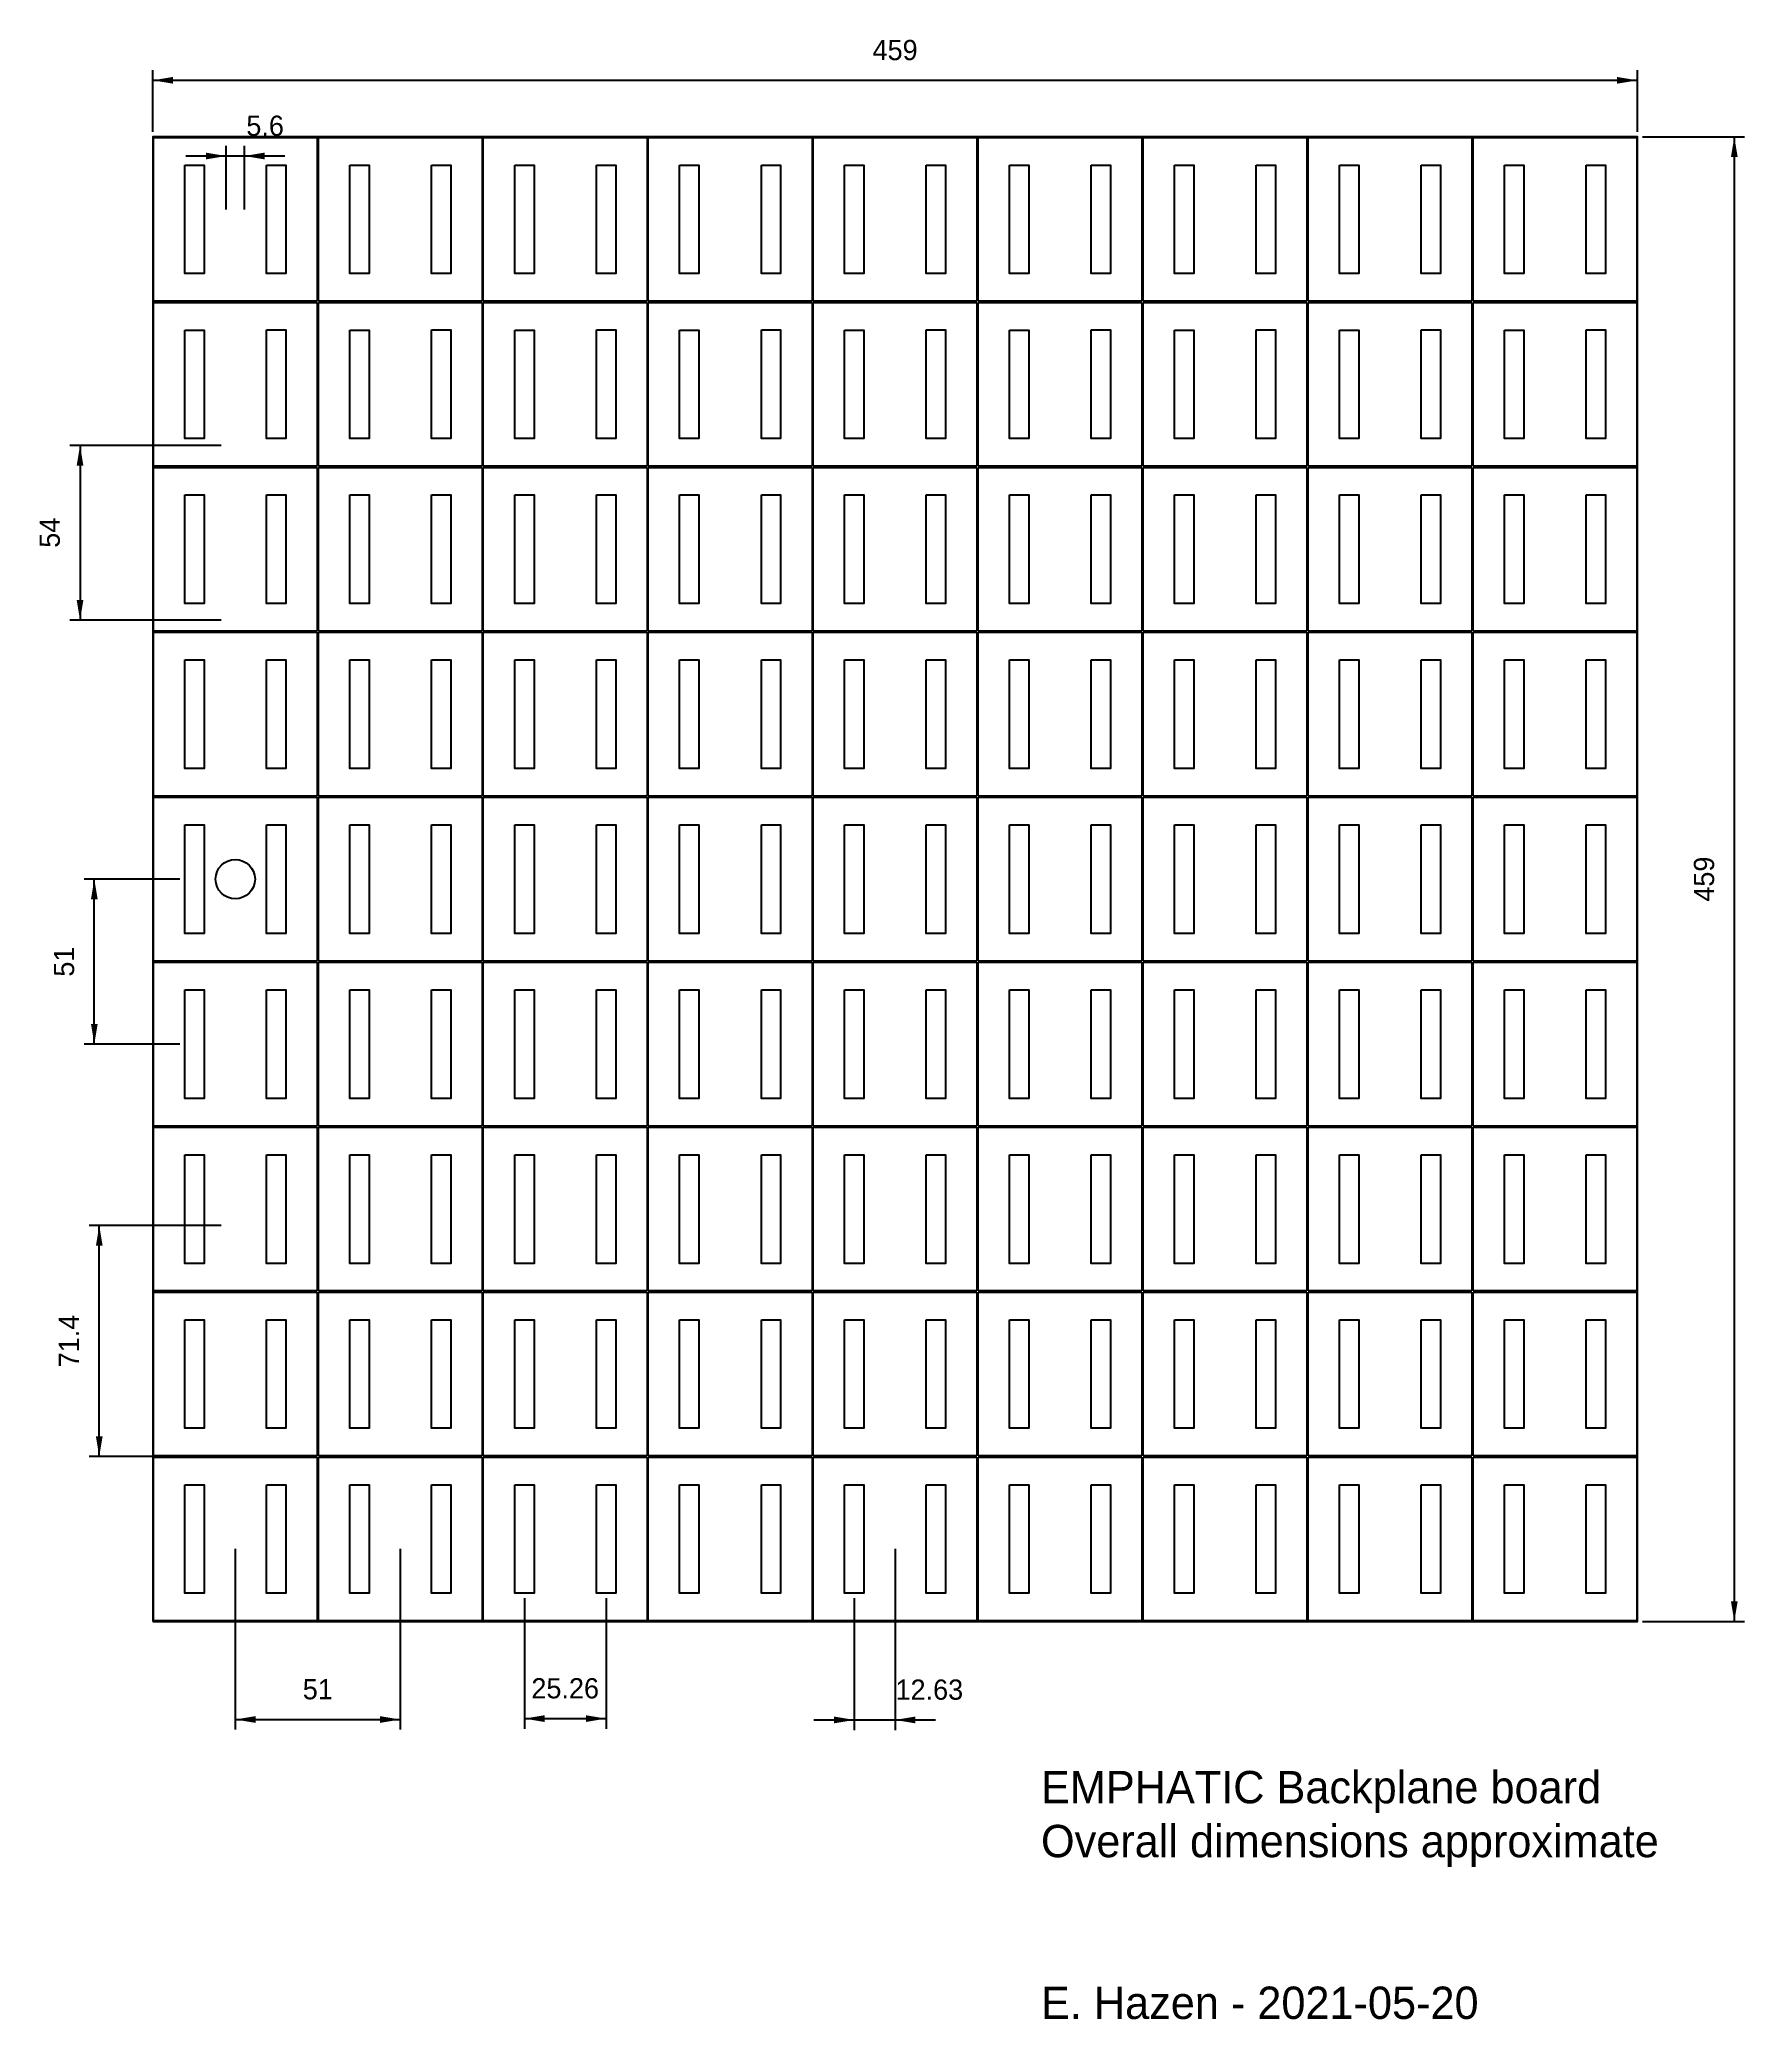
# Model space of a CAD drawing. Extents: x -35 to 492, y -123 to 489.
import ezdxf
from ezdxf.enums import TextEntityAlignment as Align

# ---------------------------------------------------------------- set-up
doc = ezdxf.new("R2010")
doc.units = 0
doc.layers.get('0').update_dxf_attribs({"linetype": 'CONTINUOUS'})
doc.layers.add('DIMS', color=5, linetype='CONTINUOUS')
doc.layers.add('SIPMB', color=96, linetype='CONTINUOUS')
doc.styles.add('AMIRI-REGULAR', font='AMIRI-REGULAR')

# ---------------------------------------------------------------- blocks, each defined once
blk = doc.blocks.new('*D1')
at = {"layer": 'DIMS', "color": 0, "linetype": 'BYBLOCK'}
for p, q in [((0, 460.56), (0, 479.59)), ((459, 460.56), (459, 479.59)), ((0, 476.47), (459, 476.47))]:
    blk.add_line(p, q, dxfattribs=at)
for points in [[(0, 476.47), (6.25, 477.51), (6.25, 475.43)], [(459, 476.47), (452.75, 475.43), (452.75, 477.51)]]:
    blk.add_solid(points, dxfattribs=at)
at = {"layer": 'DIMS', "color": 0, "linetype": 'CONTINUOUS'}
blk.add_text('459', height=6.25, dxfattribs=at).set_placement((229.5, 485.84), align=Align.MIDDLE_CENTER)
blk = doc.blocks.new('*D2')
at = {"layer": 'DIMS', "color": 0, "linetype": 'BYBLOCK'}
for p, q in [((460.56, 459), (492.09, 459)), ((488.97, 459), (488.97, 0)), ((460.56, 0), (492.09, 0))]:
    blk.add_line(p, q, dxfattribs=at)
for points in [[(488.97, 459), (490.01, 452.75), (487.93, 452.75)], [(488.97, 0), (487.93, 6.25), (490.01, 6.25)]]:
    blk.add_solid(points, dxfattribs=at)
at = {"layer": 'DIMS', "color": 0, "linetype": 'CONTINUOUS'}
blk.add_text('459', height=6.25, rotation=90, dxfattribs=at).set_placement((479.59, 229.5), align=Align.MIDDLE_CENTER)
blk = doc.blocks.new('*D3')
at = {"layer": 'DIMS', "color": 0, "linetype": 'BYBLOCK'}
for p, q in [((25.5, 22.44), (25.5, -33.44)), ((76.5, 22.44), (76.5, -33.44)), ((25.5, -30.31), (76.5, -30.31))]:
    blk.add_line(p, q, dxfattribs=at)
for points in [[(25.5, -30.31), (31.75, -29.27), (31.75, -31.35)], [(76.5, -30.31), (70.25, -31.35), (70.25, -29.27)]]:
    blk.add_solid(points, dxfattribs=at)
at = {"layer": 'DIMS', "color": 0, "linetype": 'CONTINUOUS'}
blk.add_text('51', height=6.25, dxfattribs=at).set_placement((51, -20.94), align=Align.MIDDLE_CENTER)
blk = doc.blocks.new('*D4')
at = {"layer": 'DIMS', "color": 0, "linetype": 'BYBLOCK'}
for p, q in [((21.14, 122.4), (-19.69, 122.4)), ((-16.56, 51), (-16.56, 122.4)), ((21.14, 51), (-19.69, 51))]:
    blk.add_line(p, q, dxfattribs=at)
for points in [[(-16.56, 122.4), (-15.52, 116.15), (-17.6, 116.15)], [(-16.56, 51), (-17.6, 57.25), (-15.52, 57.25)]]:
    blk.add_solid(points, dxfattribs=at)
at = {"layer": 'DIMS', "color": 0, "linetype": 'CONTINUOUS'}
blk.add_text('71.4', height=6.25, rotation=90, dxfattribs=at).set_placement((-25.94, 86.7), align=Align.MIDDLE_CENTER)
blk = doc.blocks.new('*D5')
at = {"layer": 'DIMS', "color": 0, "linetype": 'BYBLOCK'}
for p, q in [((8.32, 229.5), (-21.21, 229.5)), ((-18.09, 178.5), (-18.09, 229.5)), ((8.32, 178.5), (-21.21, 178.5))]:
    blk.add_line(p, q, dxfattribs=at)
for points in [[(-18.09, 229.5), (-17.05, 223.25), (-19.13, 223.25)], [(-18.09, 178.5), (-19.13, 184.75), (-17.05, 184.75)]]:
    blk.add_solid(points, dxfattribs=at)
at = {"layer": 'DIMS', "color": 0, "linetype": 'CONTINUOUS'}
blk.add_text('51', height=6.25, rotation=90, dxfattribs=at).set_placement((-27.46, 204), align=Align.MIDDLE_CENTER)
blk = doc.blocks.new('*D6')
at = {"layer": 'DIMS', "color": 0, "linetype": 'BYBLOCK'}
for p, q in [((114.87, 7.16), (114.87, -33.15)), ((140.13, 7.16), (140.13, -33.15)), ((114.87, -30.03), (140.13, -30.03))]:
    blk.add_line(p, q, dxfattribs=at)
for points in [[(114.87, -30.03), (121.12, -28.99), (121.12, -31.07)], [(140.13, -30.03), (133.88, -31.07), (133.88, -28.99)]]:
    blk.add_solid(points, dxfattribs=at)
at = {"layer": 'DIMS', "color": 0, "linetype": 'CONTINUOUS'}
blk.add_text('25.26', height=6.25, dxfattribs=at).set_placement((127.5, -20.65), align=Align.MIDDLE_CENTER)
blk = doc.blocks.new('*D7')
at = {"layer": 'DIMS', "color": 0, "linetype": 'BYBLOCK'}
for p, q in [((229.5, 22.44), (229.5, -33.56)), ((216.87, 7.16), (216.87, -33.56)), ((204.37, -30.44), (242, -30.44))]:
    blk.add_line(p, q, dxfattribs=at)
for points in [[(216.87, -30.44), (210.62, -31.48), (210.62, -29.4)], [(229.5, -30.44), (235.75, -29.4), (235.75, -31.48)]]:
    blk.add_solid(points, dxfattribs=at)
at = {"layer": 'DIMS', "color": 0, "linetype": 'CONTINUOUS'}
blk.add_text('12.63', height=6.25, dxfattribs=at).set_placement((240.09, -21.06), align=Align.MIDDLE_CENTER)
blk = doc.blocks.new('*D8')
at = {"layer": 'DIMS', "color": 0, "linetype": 'BYBLOCK'}
for p, q in [((21.14, 363.6), (-25.64, 363.6)), ((-22.51, 363.6), (-22.51, 309.6)), ((21.14, 309.6), (-25.64, 309.6))]:
    blk.add_line(p, q, dxfattribs=at)
for points in [[(-22.51, 363.6), (-21.47, 357.35), (-23.55, 357.35)], [(-22.51, 309.6), (-23.55, 315.85), (-21.47, 315.85)]]:
    blk.add_solid(points, dxfattribs=at)
at = {"layer": 'DIMS', "color": 0, "linetype": 'CONTINUOUS'}
blk.add_text('54', height=6.25, rotation=90, dxfattribs=at).set_placement((-31.89, 336.6), align=Align.MIDDLE_CENTER)
blk = doc.blocks.new('*D9')
at = {"layer": 'DIMS', "color": 0, "linetype": 'BYBLOCK'}
for p, q in [((40.8, 453.07), (10.2, 453.07)), ((22.7, 436.56), (22.7, 456.19)), ((28.3, 436.56), (28.3, 456.19))]:
    blk.add_line(p, q, dxfattribs=at)
for points in [[(22.7, 453.07), (16.45, 452.03), (16.45, 454.11)], [(28.3, 453.07), (34.55, 454.11), (34.55, 452.03)]]:
    blk.add_solid(points, dxfattribs=at)
at = {"layer": 'DIMS', "color": 0, "linetype": 'CONTINUOUS'}
blk.add_text('5.6', height=6.25, rotation=360, dxfattribs=at).set_placement((34.72, 462.44), align=Align.MIDDLE_CENTER)

msp = doc.modelspace()

# ---------------------------------------------------------------- linework, layer by layer
msp.add_lwpolyline([(0, 0), (459, 0), (459, 459), (0, 459)], close=True)
at = {"layer": 'SIPMB', "linetype": 'CONTINUOUS'}
for p, q in [((0.18, 408.18), (0.18, 458.82)), ((0.18, 458.82), (50.82, 458.82)), ((50.82, 458.82), (50.82, 408.18)), ((51.18, 408.18), (51.18, 458.82)), ((51.18, 458.82), (101.82, 458.82)), ((101.82, 458.82), (101.82, 408.18)), ((102.18, 408.18), (102.18, 458.82)), ((102.18, 458.82), (152.82, 458.82)), ((152.82, 458.82), (152.82, 408.18)), ((153.18, 408.18), (153.18, 458.82)), ((153.18, 458.82), (203.82, 458.82)), ((203.82, 458.82), (203.82, 408.18)), ((204.18, 408.18), (204.18, 458.82)), ((204.18, 458.82), (254.82, 458.82)), ((254.82, 458.82), (254.82, 408.18)), ((255.18, 408.18), (255.18, 458.82)), ((255.18, 458.82), (305.82, 458.82)), ((305.82, 458.82), (305.82, 408.18)), ((306.18, 408.18), (306.18, 458.82)), ((306.18, 458.82), (356.82, 458.82)), ((356.82, 458.82), (356.82, 408.18)), ((357.18, 408.18), (357.18, 458.82)), ((357.18, 458.82), (407.82, 458.82)), ((407.82, 458.82), (407.82, 408.18)), ((408.18, 408.18), (408.18, 458.82)), ((408.18, 458.82), (458.82, 458.82)), ((458.82, 458.82), (458.82, 408.18)), ((50.82, 408.18), (0.18, 408.18)), ((0.18, 357.18), (0.18, 407.82)), ((0.18, 407.82), (50.82, 407.82)), ((50.82, 407.82), (50.82, 357.18)), ((101.82, 408.18), (51.18, 408.18)), ((51.18, 357.18), (51.18, 407.82)), ((51.18, 407.82), (101.82, 407.82)), ((101.82, 407.82), (101.82, 357.18)), ((152.82, 408.18), (102.18, 408.18)), ((102.18, 357.18), (102.18, 407.82)), ((102.18, 407.82), (152.82, 407.82)), ((152.82, 407.82), (152.82, 357.18)), ((203.82, 408.18), (153.18, 408.18)), ((153.18, 357.18), (153.18, 407.82)), ((153.18, 407.82), (203.82, 407.82)), ((203.82, 407.82), (203.82, 357.18)), ((254.82, 408.18), (204.18, 408.18)), ((204.18, 357.18), (204.18, 407.82)), ((204.18, 407.82), (254.82, 407.82)), ((254.82, 407.82), (254.82, 357.18)), ((305.82, 408.18), (255.18, 408.18)), ((255.18, 357.18), (255.18, 407.82)), ((255.18, 407.82), (305.82, 407.82)), ((305.82, 407.82), (305.82, 357.18)), ((356.82, 408.18), (306.18, 408.18)), ((306.18, 357.18), (306.18, 407.82)), ((306.18, 407.82), (356.82, 407.82)), ((356.82, 407.82), (356.82, 357.18)), ((407.82, 408.18), (357.18, 408.18)), ((357.18, 357.18), (357.18, 407.82)), ((357.18, 407.82), (407.82, 407.82)), ((407.82, 407.82), (407.82, 357.18)), ((458.82, 408.18), (408.18, 408.18)), ((408.18, 357.18), (408.18, 407.82)), ((408.18, 407.82), (458.82, 407.82)), ((458.82, 407.82), (458.82, 357.18)), ((50.82, 357.18), (0.18, 357.18)), ((0.18, 306.18), (0.18, 356.82)), ((0.18, 356.82), (50.82, 356.82)), ((50.82, 356.82), (50.82, 306.18)), ((101.82, 357.18), (51.18, 357.18)), ((51.18, 306.18), (51.18, 356.82)), ((51.18, 356.82), (101.82, 356.82)), ((101.82, 356.82), (101.82, 306.18)), ((152.82, 357.18), (102.18, 357.18)), ((102.18, 306.18), (102.18, 356.82)), ((102.18, 356.82), (152.82, 356.82)), ((152.82, 356.82), (152.82, 306.18)), ((203.82, 357.18), (153.18, 357.18)), ((153.18, 306.18), (153.18, 356.82)), ((153.18, 356.82), (203.82, 356.82)), ((203.82, 356.82), (203.82, 306.18)), ((254.82, 357.18), (204.18, 357.18)), ((204.18, 306.18), (204.18, 356.82)), ((204.18, 356.82), (254.82, 356.82)), ((254.82, 356.82), (254.82, 306.18)), ((305.82, 357.18), (255.18, 357.18)), ((255.18, 306.18), (255.18, 356.82)), ((255.18, 356.82), (305.82, 356.82)), ((305.82, 356.82), (305.82, 306.18)), ((356.82, 357.18), (306.18, 357.18)), ((306.18, 306.18), (306.18, 356.82)), ((306.18, 356.82), (356.82, 356.82)), ((356.82, 356.82), (356.82, 306.18)), ((407.82, 357.18), (357.18, 357.18)), ((357.18, 306.18), (357.18, 356.82)), ((357.18, 356.82), (407.82, 356.82)), ((407.82, 356.82), (407.82, 306.18)), ((458.82, 357.18), (408.18, 357.18)), ((408.18, 306.18), (408.18, 356.82)), ((408.18, 356.82), (458.82, 356.82)), ((458.82, 356.82), (458.82, 306.18)), ((50.82, 306.18), (0.18, 306.18)), ((101.82, 306.18), (51.18, 306.18)), ((152.82, 306.18), (102.18, 306.18)), ((203.82, 306.18), (153.18, 306.18)), ((254.82, 306.18), (204.18, 306.18)), ((305.82, 306.18), (255.18, 306.18)), ((356.82, 306.18), (306.18, 306.18)), ((407.82, 306.18), (357.18, 306.18)), ((458.82, 306.18), (408.18, 306.18)), ((0.18, 255.18), (0.18, 305.82)), ((0.18, 305.82), (50.82, 305.82)), ((50.82, 305.82), (50.82, 255.18)), ((51.18, 255.18), (51.18, 305.82)), ((51.18, 305.82), (101.82, 305.82)), ((101.82, 305.82), (101.82, 255.18)), ((102.18, 255.18), (102.18, 305.82)), ((102.18, 305.82), (152.82, 305.82)), ((152.82, 305.82), (152.82, 255.18)), ((153.18, 255.18), (153.18, 305.82)), ((153.18, 305.82), (203.82, 305.82)), ((203.82, 305.82), (203.82, 255.18)), ((204.18, 255.18), (204.18, 305.82)), ((204.18, 305.82), (254.82, 305.82)), ((254.82, 305.82), (254.82, 255.18)), ((255.18, 255.18), (255.18, 305.82)), ((255.18, 305.82), (305.82, 305.82)), ((305.82, 305.82), (305.82, 255.18)), ((306.18, 255.18), (306.18, 305.82)), ((306.18, 305.82), (356.82, 305.82)), ((356.82, 305.82), (356.82, 255.18)), ((357.18, 255.18), (357.18, 305.82)), ((357.18, 305.82), (407.82, 305.82)), ((407.82, 305.82), (407.82, 255.18)), ((408.18, 255.18), (408.18, 305.82)), ((408.18, 305.82), (458.82, 305.82)), ((458.82, 305.82), (458.82, 255.18)), ((50.82, 255.18), (0.18, 255.18)), ((0.18, 204.18), (0.18, 254.82)), ((0.18, 254.82), (50.82, 254.82)), ((50.82, 254.82), (50.82, 204.18)), ((101.82, 255.18), (51.18, 255.18)), ((51.18, 204.18), (51.18, 254.82)), ((51.18, 254.82), (101.82, 254.82)), ((101.82, 254.82), (101.82, 204.18)), ((152.82, 255.18), (102.18, 255.18)), ((102.18, 204.18), (102.18, 254.82)), ((102.18, 254.82), (152.82, 254.82)), ((152.82, 254.82), (152.82, 204.18)), ((203.82, 255.18), (153.18, 255.18)), ((153.18, 204.18), (153.18, 254.82)), ((153.18, 254.82), (203.82, 254.82)), ((203.82, 254.82), (203.82, 204.18)), ((254.82, 255.18), (204.18, 255.18)), ((204.18, 204.18), (204.18, 254.82)), ((204.18, 254.82), (254.82, 254.82)), ((254.82, 254.82), (254.82, 204.18)), ((305.82, 255.18), (255.18, 255.18)), ((255.18, 204.18), (255.18, 254.82)), ((255.18, 254.82), (305.82, 254.82)), ((305.82, 254.82), (305.82, 204.18)), ((356.82, 255.18), (306.18, 255.18)), ((306.18, 204.18), (306.18, 254.82)), ((306.18, 254.82), (356.82, 254.82)), ((356.82, 254.82), (356.82, 204.18)), ((407.82, 255.18), (357.18, 255.18)), ((357.18, 204.18), (357.18, 254.82)), ((357.18, 254.82), (407.82, 254.82)), ((407.82, 254.82), (407.82, 204.18)), ((458.82, 255.18), (408.18, 255.18)), ((408.18, 204.18), (408.18, 254.82)), ((408.18, 254.82), (458.82, 254.82)), ((458.82, 254.82), (458.82, 204.18)), ((50.82, 204.18), (0.18, 204.18)), ((0.18, 153.18), (0.18, 203.82)), ((0.18, 203.82), (50.82, 203.82)), ((50.82, 203.82), (50.82, 153.18)), ((101.82, 204.18), (51.18, 204.18)), ((51.18, 153.18), (51.18, 203.82)), ((51.18, 203.82), (101.82, 203.82)), ((101.82, 203.82), (101.82, 153.18)), ((152.82, 204.18), (102.18, 204.18)), ((102.18, 153.18), (102.18, 203.82)), ((102.18, 203.82), (152.82, 203.82)), ((152.82, 203.82), (152.82, 153.18)), ((203.82, 204.18), (153.18, 204.18)), ((153.18, 153.18), (153.18, 203.82)), ((153.18, 203.82), (203.82, 203.82)), ((203.82, 203.82), (203.82, 153.18)), ((254.82, 204.18), (204.18, 204.18)), ((204.18, 153.18), (204.18, 203.82)), ((204.18, 203.82), (254.82, 203.82)), ((254.82, 203.82), (254.82, 153.18)), ((305.82, 204.18), (255.18, 204.18)), ((255.18, 153.18), (255.18, 203.82)), ((255.18, 203.82), (305.82, 203.82)), ((305.82, 203.82), (305.82, 153.18)), ((356.82, 204.18), (306.18, 204.18)), ((306.18, 153.18), (306.18, 203.82)), ((306.18, 203.82), (356.82, 203.82)), ((356.82, 203.82), (356.82, 153.18)), ((407.82, 204.18), (357.18, 204.18)), ((357.18, 153.18), (357.18, 203.82)), ((357.18, 203.82), (407.82, 203.82)), ((407.82, 203.82), (407.82, 153.18)), ((458.82, 204.18), (408.18, 204.18)), ((408.18, 153.18), (408.18, 203.82)), ((408.18, 203.82), (458.82, 203.82)), ((458.82, 203.82), (458.82, 153.18)), ((50.82, 153.18), (0.18, 153.18)), ((101.82, 153.18), (51.18, 153.18)), ((152.82, 153.18), (102.18, 153.18)), ((203.82, 153.18), (153.18, 153.18)), ((254.82, 153.18), (204.18, 153.18)), ((305.82, 153.18), (255.18, 153.18)), ((356.82, 153.18), (306.18, 153.18)), ((407.82, 153.18), (357.18, 153.18)), ((458.82, 153.18), (408.18, 153.18)), ((0.18, 102.18), (0.18, 152.82)), ((0.18, 152.82), (50.82, 152.82)), ((50.82, 152.82), (50.82, 102.18)), ((51.18, 102.18), (51.18, 152.82)), ((51.18, 152.82), (101.82, 152.82)), ((101.82, 152.82), (101.82, 102.18)), ((102.18, 102.18), (102.18, 152.82)), ((102.18, 152.82), (152.82, 152.82)), ((152.82, 152.82), (152.82, 102.18)), ((153.18, 102.18), (153.18, 152.82)), ((153.18, 152.82), (203.82, 152.82)), ((203.82, 152.82), (203.82, 102.18)), ((204.18, 102.18), (204.18, 152.82)), ((204.18, 152.82), (254.82, 152.82)), ((254.82, 152.82), (254.82, 102.18)), ((255.18, 102.18), (255.18, 152.82)), ((255.18, 152.82), (305.82, 152.82)), ((305.82, 152.82), (305.82, 102.18)), ((306.18, 102.18), (306.18, 152.82)), ((306.18, 152.82), (356.82, 152.82)), ((356.82, 152.82), (356.82, 102.18)), ((357.18, 102.18), (357.18, 152.82)), ((357.18, 152.82), (407.82, 152.82)), ((407.82, 152.82), (407.82, 102.18)), ((408.18, 102.18), (408.18, 152.82)), ((408.18, 152.82), (458.82, 152.82)), ((458.82, 152.82), (458.82, 102.18)), ((50.82, 102.18), (0.18, 102.18)), ((0.18, 51.18), (0.18, 101.82)), ((0.18, 101.82), (50.82, 101.82)), ((50.82, 101.82), (50.82, 51.18)), ((101.82, 102.18), (51.18, 102.18)), ((51.18, 51.18), (51.18, 101.82)), ((51.18, 101.82), (101.82, 101.82)), ((101.82, 101.82), (101.82, 51.18)), ((152.82, 102.18), (102.18, 102.18)), ((102.18, 51.18), (102.18, 101.82)), ((102.18, 101.82), (152.82, 101.82)), ((152.82, 101.82), (152.82, 51.18)), ((203.82, 102.18), (153.18, 102.18)), ((153.18, 51.18), (153.18, 101.82)), ((153.18, 101.82), (203.82, 101.82)), ((203.82, 101.82), (203.82, 51.18)), ((254.82, 102.18), (204.18, 102.18)), ((204.18, 51.18), (204.18, 101.82)), ((204.18, 101.82), (254.82, 101.82)), ((254.82, 101.82), (254.82, 51.18)), ((305.82, 102.18), (255.18, 102.18)), ((255.18, 51.18), (255.18, 101.82)), ((255.18, 101.82), (305.82, 101.82)), ((305.82, 101.82), (305.82, 51.18)), ((356.82, 102.18), (306.18, 102.18)), ((306.18, 51.18), (306.18, 101.82)), ((306.18, 101.82), (356.82, 101.82)), ((356.82, 101.82), (356.82, 51.18)), ((407.82, 102.18), (357.18, 102.18)), ((357.18, 51.18), (357.18, 101.82)), ((357.18, 101.82), (407.82, 101.82)), ((407.82, 101.82), (407.82, 51.18)), ((458.82, 102.18), (408.18, 102.18)), ((408.18, 51.18), (408.18, 101.82)), ((408.18, 101.82), (458.82, 101.82)), ((458.82, 101.82), (458.82, 51.18)), ((50.82, 51.18), (0.18, 51.18)), ((0.18, 0.18), (0.18, 50.82)), ((0.18, 50.82), (50.82, 50.82)), ((50.82, 50.82), (50.82, 0.18)), ((101.82, 51.18), (51.18, 51.18)), ((51.18, 0.18), (51.18, 50.82)), ((51.18, 50.82), (101.82, 50.82)), ((101.82, 50.82), (101.82, 0.18)), ((152.82, 51.18), (102.18, 51.18)), ((102.18, 0.18), (102.18, 50.82)), ((102.18, 50.82), (152.82, 50.82)), ((152.82, 50.82), (152.82, 0.18)), ((203.82, 51.18), (153.18, 51.18)), ((153.18, 0.18), (153.18, 50.82)), ((153.18, 50.82), (203.82, 50.82)), ((203.82, 50.82), (203.82, 0.18)), ((254.82, 51.18), (204.18, 51.18)), ((204.18, 0.18), (204.18, 50.82)), ((204.18, 50.82), (254.82, 50.82)), ((254.82, 50.82), (254.82, 0.18)), ((305.82, 51.18), (255.18, 51.18)), ((255.18, 0.18), (255.18, 50.82)), ((255.18, 50.82), (305.82, 50.82)), ((305.82, 50.82), (305.82, 0.18)), ((356.82, 51.18), (306.18, 51.18)), ((306.18, 0.18), (306.18, 50.82)), ((306.18, 50.82), (356.82, 50.82)), ((356.82, 50.82), (356.82, 0.18)), ((407.82, 51.18), (357.18, 51.18)), ((357.18, 0.18), (357.18, 50.82)), ((357.18, 50.82), (407.82, 50.82)), ((407.82, 50.82), (407.82, 0.18)), ((458.82, 51.18), (408.18, 51.18)), ((408.18, 0.18), (408.18, 50.82)), ((408.18, 50.82), (458.82, 50.82)), ((458.82, 50.82), (458.82, 0.18)), ((50.82, 0.18), (0.18, 0.18)), ((101.82, 0.18), (51.18, 0.18)), ((152.82, 0.18), (102.18, 0.18)), ((203.82, 0.18), (153.18, 0.18)), ((254.82, 0.18), (204.18, 0.18)), ((305.82, 0.18), (255.18, 0.18)), ((356.82, 0.18), (306.18, 0.18)), ((407.82, 0.18), (357.18, 0.18)), ((458.82, 0.18), (408.18, 0.18))]:
    msp.add_line(p, q, dxfattribs=at)
at = {"layer": 'SIPMB'}
for points in [[(9.886, 450.2767), (15.855, 450.2767), (15.855, 416.718), (9.886, 416.718)], [(35.145, 450.282), (41.114, 450.282), (41.114, 416.723), (35.145, 416.723)], [(60.886, 450.2767), (66.855, 450.2767), (66.855, 416.718), (60.886, 416.718)], [(86.145, 450.282), (92.114, 450.282), (92.114, 416.723), (86.145, 416.723)], [(111.886, 450.2767), (117.855, 450.2767), (117.855, 416.718), (111.886, 416.718)], [(137.145, 450.282), (143.114, 450.282), (143.114, 416.723), (137.145, 416.723)], [(162.886, 450.2767), (168.855, 450.2767), (168.855, 416.718), (162.886, 416.718)], [(188.145, 450.282), (194.114, 450.282), (194.114, 416.723), (188.145, 416.723)], [(213.886, 450.2767), (219.855, 450.2767), (219.855, 416.718), (213.886, 416.718)], [(239.145, 450.282), (245.114, 450.282), (245.114, 416.723), (239.145, 416.723)], [(264.886, 450.2767), (270.855, 450.2767), (270.855, 416.718), (264.886, 416.718)], [(290.145, 450.282), (296.114, 450.282), (296.114, 416.723), (290.145, 416.723)], [(315.886, 450.2767), (321.855, 450.2767), (321.855, 416.718), (315.886, 416.718)], [(341.145, 450.282), (347.114, 450.282), (347.114, 416.723), (341.145, 416.723)], [(366.886, 450.2767), (372.855, 450.2767), (372.855, 416.718), (366.886, 416.718)], [(392.145, 450.282), (398.114, 450.282), (398.114, 416.723), (392.145, 416.723)], [(417.886, 450.2767), (423.855, 450.2767), (423.855, 416.718), (417.886, 416.718)], [(443.145, 450.282), (449.114, 450.282), (449.114, 416.723), (443.145, 416.723)], [(9.886, 399.2767), (15.855, 399.2767), (15.855, 365.718), (9.886, 365.718)], [(35.145, 399.282), (41.114, 399.282), (41.114, 365.723), (35.145, 365.723)], [(60.886, 399.2767), (66.855, 399.2767), (66.855, 365.718), (60.886, 365.718)], [(86.145, 399.282), (92.114, 399.282), (92.114, 365.723), (86.145, 365.723)], [(111.886, 399.2767), (117.855, 399.2767), (117.855, 365.718), (111.886, 365.718)], [(137.145, 399.282), (143.114, 399.282), (143.114, 365.723), (137.145, 365.723)], [(162.886, 399.2767), (168.855, 399.2767), (168.855, 365.718), (162.886, 365.718)], [(188.145, 399.282), (194.114, 399.282), (194.114, 365.723), (188.145, 365.723)], [(213.886, 399.2767), (219.855, 399.2767), (219.855, 365.718), (213.886, 365.718)], [(239.145, 399.282), (245.114, 399.282), (245.114, 365.723), (239.145, 365.723)], [(264.886, 399.2767), (270.855, 399.2767), (270.855, 365.718), (264.886, 365.718)], [(290.145, 399.282), (296.114, 399.282), (296.114, 365.723), (290.145, 365.723)], [(315.886, 399.2767), (321.855, 399.2767), (321.855, 365.718), (315.886, 365.718)], [(341.145, 399.282), (347.114, 399.282), (347.114, 365.723), (341.145, 365.723)], [(366.886, 399.2767), (372.855, 399.2767), (372.855, 365.718), (366.886, 365.718)], [(392.145, 399.282), (398.114, 399.282), (398.114, 365.723), (392.145, 365.723)], [(417.886, 399.2767), (423.855, 399.2767), (423.855, 365.718), (417.886, 365.718)], [(443.145, 399.282), (449.114, 399.282), (449.114, 365.723), (443.145, 365.723)], [(9.886, 348.2767), (15.855, 348.2767), (15.855, 314.718), (9.886, 314.718)], [(35.145, 348.282), (41.114, 348.282), (41.114, 314.723), (35.145, 314.723)], [(60.886, 348.2767), (66.855, 348.2767), (66.855, 314.718), (60.886, 314.718)], [(86.145, 348.282), (92.114, 348.282), (92.114, 314.723), (86.145, 314.723)], [(111.886, 348.2767), (117.855, 348.2767), (117.855, 314.718), (111.886, 314.718)], [(137.145, 348.282), (143.114, 348.282), (143.114, 314.723), (137.145, 314.723)], [(162.886, 348.2767), (168.855, 348.2767), (168.855, 314.718), (162.886, 314.718)], [(188.145, 348.282), (194.114, 348.282), (194.114, 314.723), (188.145, 314.723)], [(213.886, 348.2767), (219.855, 348.2767), (219.855, 314.718), (213.886, 314.718)], [(239.145, 348.282), (245.114, 348.282), (245.114, 314.723), (239.145, 314.723)], [(264.886, 348.2767), (270.855, 348.2767), (270.855, 314.718), (264.886, 314.718)], [(290.145, 348.282), (296.114, 348.282), (296.114, 314.723), (290.145, 314.723)], [(315.886, 348.2767), (321.855, 348.2767), (321.855, 314.718), (315.886, 314.718)], [(341.145, 348.282), (347.114, 348.282), (347.114, 314.723), (341.145, 314.723)], [(366.886, 348.2767), (372.855, 348.2767), (372.855, 314.718), (366.886, 314.718)], [(392.145, 348.282), (398.114, 348.282), (398.114, 314.723), (392.145, 314.723)], [(417.886, 348.2767), (423.855, 348.2767), (423.855, 314.718), (417.886, 314.718)], [(443.145, 348.282), (449.114, 348.282), (449.114, 314.723), (443.145, 314.723)], [(9.886, 297.2767), (15.855, 297.2767), (15.855, 263.718), (9.886, 263.718)], [(35.145, 297.282), (41.114, 297.282), (41.114, 263.723), (35.145, 263.723)], [(60.886, 297.2767), (66.855, 297.2767), (66.855, 263.718), (60.886, 263.718)], [(86.145, 297.282), (92.114, 297.282), (92.114, 263.723), (86.145, 263.723)], [(111.886, 297.2767), (117.855, 297.2767), (117.855, 263.718), (111.886, 263.718)], [(137.145, 297.282), (143.114, 297.282), (143.114, 263.723), (137.145, 263.723)], [(162.886, 297.2767), (168.855, 297.2767), (168.855, 263.718), (162.886, 263.718)], [(188.145, 297.282), (194.114, 297.282), (194.114, 263.723), (188.145, 263.723)], [(213.886, 297.2767), (219.855, 297.2767), (219.855, 263.718), (213.886, 263.718)], [(239.145, 297.282), (245.114, 297.282), (245.114, 263.723), (239.145, 263.723)], [(264.886, 297.2767), (270.855, 297.2767), (270.855, 263.718), (264.886, 263.718)], [(290.145, 297.282), (296.114, 297.282), (296.114, 263.723), (290.145, 263.723)], [(315.886, 297.2767), (321.855, 297.2767), (321.855, 263.718), (315.886, 263.718)], [(341.145, 297.282), (347.114, 297.282), (347.114, 263.723), (341.145, 263.723)], [(366.886, 297.2767), (372.855, 297.2767), (372.855, 263.718), (366.886, 263.718)], [(392.145, 297.282), (398.114, 297.282), (398.114, 263.723), (392.145, 263.723)], [(417.886, 297.2767), (423.855, 297.2767), (423.855, 263.718), (417.886, 263.718)], [(443.145, 297.282), (449.114, 297.282), (449.114, 263.723), (443.145, 263.723)], [(9.886, 246.2767), (15.855, 246.2767), (15.855, 212.718), (9.886, 212.718)], [(35.145, 246.282), (41.114, 246.282), (41.114, 212.723), (35.145, 212.723)], [(60.886, 246.2767), (66.855, 246.2767), (66.855, 212.718), (60.886, 212.718)], [(86.145, 246.282), (92.114, 246.282), (92.114, 212.723), (86.145, 212.723)], [(111.886, 246.2767), (117.855, 246.2767), (117.855, 212.718), (111.886, 212.718)], [(137.145, 246.282), (143.114, 246.282), (143.114, 212.723), (137.145, 212.723)], [(162.886, 246.2767), (168.855, 246.2767), (168.855, 212.718), (162.886, 212.718)], [(188.145, 246.282), (194.114, 246.282), (194.114, 212.723), (188.145, 212.723)], [(213.886, 246.2767), (219.855, 246.2767), (219.855, 212.718), (213.886, 212.718)], [(239.145, 246.282), (245.114, 246.282), (245.114, 212.723), (239.145, 212.723)], [(264.886, 246.2767), (270.855, 246.2767), (270.855, 212.718), (264.886, 212.718)], [(290.145, 246.282), (296.114, 246.282), (296.114, 212.723), (290.145, 212.723)], [(315.886, 246.2767), (321.855, 246.2767), (321.855, 212.718), (315.886, 212.718)], [(341.145, 246.282), (347.114, 246.282), (347.114, 212.723), (341.145, 212.723)], [(366.886, 246.2767), (372.855, 246.2767), (372.855, 212.718), (366.886, 212.718)], [(392.145, 246.282), (398.114, 246.282), (398.114, 212.723), (392.145, 212.723)], [(417.886, 246.2767), (423.855, 246.2767), (423.855, 212.718), (417.886, 212.718)], [(443.145, 246.282), (449.114, 246.282), (449.114, 212.723), (443.145, 212.723)], [(9.886, 195.2767), (15.855, 195.2767), (15.855, 161.718), (9.886, 161.718)], [(35.145, 195.282), (41.114, 195.282), (41.114, 161.723), (35.145, 161.723)], [(60.886, 195.2767), (66.855, 195.2767), (66.855, 161.718), (60.886, 161.718)], [(86.145, 195.282), (92.114, 195.282), (92.114, 161.723), (86.145, 161.723)], [(111.886, 195.2767), (117.855, 195.2767), (117.855, 161.718), (111.886, 161.718)], [(137.145, 195.282), (143.114, 195.282), (143.114, 161.723), (137.145, 161.723)], [(162.886, 195.2767), (168.855, 195.2767), (168.855, 161.718), (162.886, 161.718)], [(188.145, 195.282), (194.114, 195.282), (194.114, 161.723), (188.145, 161.723)], [(213.886, 195.2767), (219.855, 195.2767), (219.855, 161.718), (213.886, 161.718)], [(239.145, 195.282), (245.114, 195.282), (245.114, 161.723), (239.145, 161.723)], [(264.886, 195.2767), (270.855, 195.2767), (270.855, 161.718), (264.886, 161.718)], [(290.145, 195.282), (296.114, 195.282), (296.114, 161.723), (290.145, 161.723)], [(315.886, 195.2767), (321.855, 195.2767), (321.855, 161.718), (315.886, 161.718)], [(341.145, 195.282), (347.114, 195.282), (347.114, 161.723), (341.145, 161.723)], [(366.886, 195.2767), (372.855, 195.2767), (372.855, 161.718), (366.886, 161.718)], [(392.145, 195.282), (398.114, 195.282), (398.114, 161.723), (392.145, 161.723)], [(417.886, 195.2767), (423.855, 195.2767), (423.855, 161.718), (417.886, 161.718)], [(443.145, 195.282), (449.114, 195.282), (449.114, 161.723), (443.145, 161.723)], [(9.886, 144.2767), (15.855, 144.2767), (15.855, 110.718), (9.886, 110.718)], [(35.145, 144.282), (41.114, 144.282), (41.114, 110.723), (35.145, 110.723)], [(60.886, 144.2767), (66.855, 144.2767), (66.855, 110.718), (60.886, 110.718)], [(86.145, 144.282), (92.114, 144.282), (92.114, 110.723), (86.145, 110.723)], [(111.886, 144.2767), (117.855, 144.2767), (117.855, 110.718), (111.886, 110.718)], [(137.145, 144.282), (143.114, 144.282), (143.114, 110.723), (137.145, 110.723)], [(162.886, 144.2767), (168.855, 144.2767), (168.855, 110.718), (162.886, 110.718)], [(188.145, 144.282), (194.114, 144.282), (194.114, 110.723), (188.145, 110.723)], [(213.886, 144.2767), (219.855, 144.2767), (219.855, 110.718), (213.886, 110.718)], [(239.145, 144.282), (245.114, 144.282), (245.114, 110.723), (239.145, 110.723)], [(264.886, 144.2767), (270.855, 144.2767), (270.855, 110.718), (264.886, 110.718)], [(290.145, 144.282), (296.114, 144.282), (296.114, 110.723), (290.145, 110.723)], [(315.886, 144.2767), (321.855, 144.2767), (321.855, 110.718), (315.886, 110.718)], [(341.145, 144.282), (347.114, 144.282), (347.114, 110.723), (341.145, 110.723)], [(366.886, 144.2767), (372.855, 144.2767), (372.855, 110.718), (366.886, 110.718)], [(392.145, 144.282), (398.114, 144.282), (398.114, 110.723), (392.145, 110.723)], [(417.886, 144.2767), (423.855, 144.2767), (423.855, 110.718), (417.886, 110.718)], [(443.145, 144.282), (449.114, 144.282), (449.114, 110.723), (443.145, 110.723)], [(9.886, 93.2767), (15.855, 93.2767), (15.855, 59.718), (9.886, 59.718)], [(35.145, 93.282), (41.114, 93.282), (41.114, 59.723), (35.145, 59.723)], [(60.886, 93.2767), (66.855, 93.2767), (66.855, 59.718), (60.886, 59.718)], [(86.145, 93.282), (92.114, 93.282), (92.114, 59.723), (86.145, 59.723)], [(111.886, 93.2767), (117.855, 93.2767), (117.855, 59.718), (111.886, 59.718)], [(137.145, 93.282), (143.114, 93.282), (143.114, 59.723), (137.145, 59.723)], [(162.886, 93.2767), (168.855, 93.2767), (168.855, 59.718), (162.886, 59.718)], [(188.145, 93.282), (194.114, 93.282), (194.114, 59.723), (188.145, 59.723)], [(213.886, 93.2767), (219.855, 93.2767), (219.855, 59.718), (213.886, 59.718)], [(239.145, 93.282), (245.114, 93.282), (245.114, 59.723), (239.145, 59.723)], [(264.886, 93.2767), (270.855, 93.2767), (270.855, 59.718), (264.886, 59.718)], [(290.145, 93.282), (296.114, 93.282), (296.114, 59.723), (290.145, 59.723)], [(315.886, 93.2767), (321.855, 93.2767), (321.855, 59.718), (315.886, 59.718)], [(341.145, 93.282), (347.114, 93.282), (347.114, 59.723), (341.145, 59.723)], [(366.886, 93.2767), (372.855, 93.2767), (372.855, 59.718), (366.886, 59.718)], [(392.145, 93.282), (398.114, 93.282), (398.114, 59.723), (392.145, 59.723)], [(417.886, 93.2767), (423.855, 93.2767), (423.855, 59.718), (417.886, 59.718)], [(443.145, 93.282), (449.114, 93.282), (449.114, 59.723), (443.145, 59.723)], [(9.886, 42.2767), (15.855, 42.2767), (15.855, 8.718), (9.886, 8.718)], [(35.145, 42.282), (41.114, 42.282), (41.114, 8.723), (35.145, 8.723)], [(60.886, 42.2767), (66.855, 42.2767), (66.855, 8.718), (60.886, 8.718)], [(86.145, 42.282), (92.114, 42.282), (92.114, 8.723), (86.145, 8.723)], [(111.886, 42.2767), (117.855, 42.2767), (117.855, 8.718), (111.886, 8.718)], [(137.145, 42.282), (143.114, 42.282), (143.114, 8.723), (137.145, 8.723)], [(162.886, 42.2767), (168.855, 42.2767), (168.855, 8.718), (162.886, 8.718)], [(188.145, 42.282), (194.114, 42.282), (194.114, 8.723), (188.145, 8.723)], [(213.886, 42.2767), (219.855, 42.2767), (219.855, 8.718), (213.886, 8.718)], [(239.145, 42.282), (245.114, 42.282), (245.114, 8.723), (239.145, 8.723)], [(264.886, 42.2767), (270.855, 42.2767), (270.855, 8.718), (264.886, 8.718)], [(290.145, 42.282), (296.114, 42.282), (296.114, 8.723), (290.145, 8.723)], [(315.886, 42.2767), (321.855, 42.2767), (321.855, 8.718), (315.886, 8.718)], [(341.145, 42.282), (347.114, 42.282), (347.114, 8.723), (341.145, 8.723)], [(366.886, 42.2767), (372.855, 42.2767), (372.855, 8.718), (366.886, 8.718)], [(392.145, 42.282), (398.114, 42.282), (398.114, 8.723), (392.145, 8.723)], [(417.886, 42.2767), (423.855, 42.2767), (423.855, 8.718), (417.886, 8.718)], [(443.145, 42.282), (449.114, 42.282), (449.114, 8.723), (443.145, 8.723)]]:
    msp.add_lwpolyline(points, close=True, dxfattribs=at)
msp.add_circle((25.5, 229.5), 6.0911, dxfattribs=at)

# ---------------------------------------------------------------- block references
at = {"layer": 'DIMS'}
for name in ['*D1', '*D9', '*D2', '*D8', '*D5', '*D4', '*D3', '*D7', '*D6']:
    msp.add_blockref(name, (0, 0), dxfattribs=at)

# ---------------------------------------------------------------- texts
at = {"layer": 'DIMS', "style": 'AMIRI-REGULAR'}
for s, p in [('EMPHATIC Backplane board', (274.6108, -46.2128)), ('Overall dimensions approximate', (274.6108, -62.8795)), ('E. Hazen - 2021-05-20', (274.6108, -112.8795))]:
    msp.add_text(s, height=10, dxfattribs=at).set_placement(p, align=Align.TOP_LEFT)

doc.saveas('drawing.dxf')
